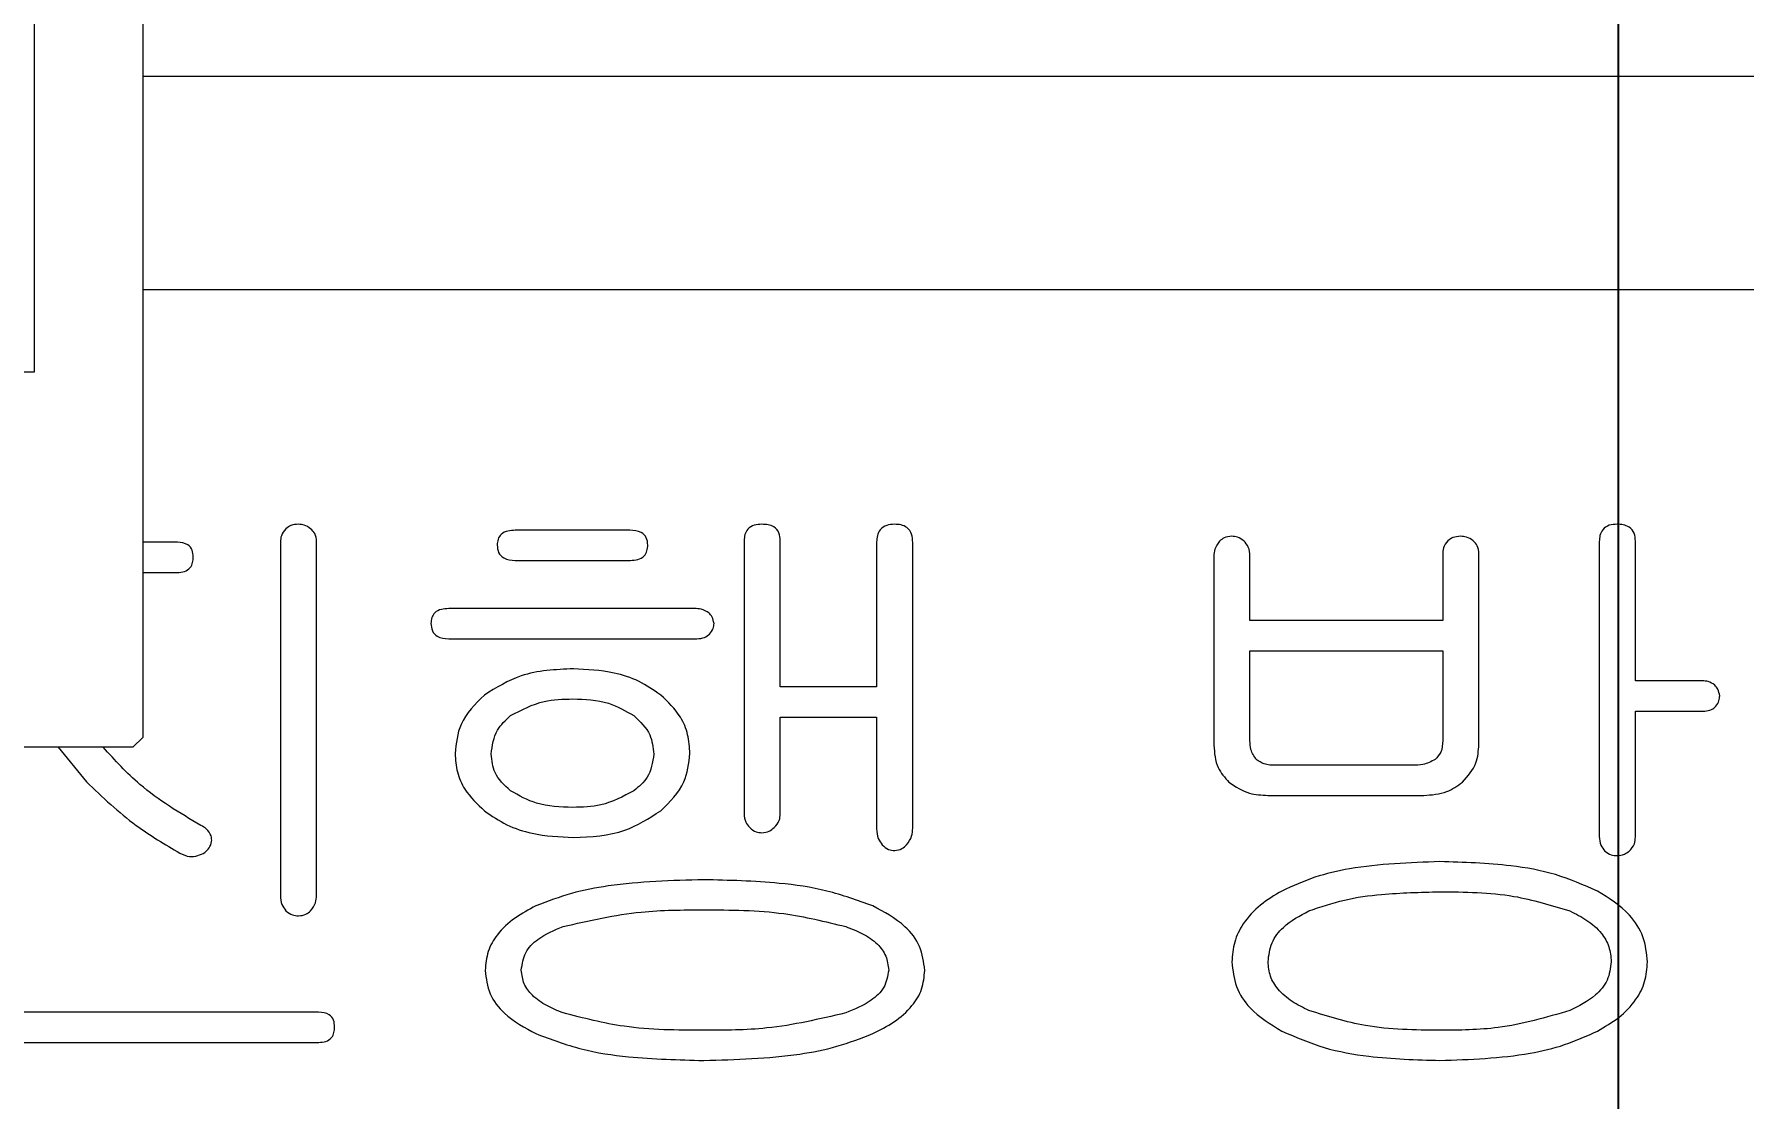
# Model space of a CAD drawing. Header units: millimetres. Extents: x 169 to 14583, y -399 to 10804.
# Drawn here: x 8075.8 to 8162.4, y 5133.7 to 5187.7 of the extents above; entities that cross this region are included whole.
import ezdxf

# ---------------------------------------------------------------- set-up
doc = ezdxf.new("R2010")
doc.units = ezdxf.units.MM
doc.header["$LTSCALE"] = 35
doc.layers.add('1', color=70, linetype='Continuous')
doc.styles.add('SLDTEXTSTYLE2', font='TXT', dxfattribs={"width": 0.7})
doc.dimstyles.new('SLDDIMSTYLE3', dxfattribs={"dimtxt": 105.988363, "dimasz": 26.25, "dimexe": 0, "dimexo": 0.0625, "dimgap": 26.497091, "dimtad": 1, "dimrnd": 1e-09, "dimzin": 12, "dimdsep": 46, "dimtxsty": 'SLDTEXTSTYLE2', "dimsah": 1, "dimcen": 0.09, "dimadec": 0, "dimazin": 3, "dimtfac": 1, "dimtdec": 3, "dimtofl": 0, "dimtmove": 0, "dimatfit": 3, "dimfxl": 0, "dimfrac": 2, "dimtolj": 1, "dimtzin": 12, "dimarcsym": 0})
doc.dimstyles.new('SLDDIMSTYLE5', dxfattribs={"dimtxt": 105.988363, "dimasz": 26.25, "dimexe": 0, "dimexo": 0.0625, "dimgap": 26.497091, "dimtad": 1, "dimdec": 0, "dimrnd": 1e-09, "dimzin": 12, "dimdsep": 46, "dimtxsty": 'SLDTEXTSTYLE2', "dimsah": 1, "dimcen": 0.09, "dimadec": 0, "dimazin": 3, "dimtfac": 1, "dimtdec": 3, "dimtofl": 0, "dimtmove": 0, "dimatfit": 3, "dimfxl": 0, "dimfrac": 2, "dimtolj": 1, "dimtzin": 12, "dimarcsym": 0})

# ---------------------------------------------------------------- blocks, each defined once
blk = doc.blocks.new('_D_38')
at = {"layer": '1'}
for p, q in [((8156.079, 5335.518), (8156.079, 4480.018)), ((6541.279, 5040.018), (6541.279, 4480.018)), ((7207.029, 4709.487), (7490.329, 4709.487)), ((7490.329, 4547.429), (7207.029, 4547.429)), ((6541.279, 4515.018), (8156.079, 4515.018))]:
    blk.add_line(p, q, dxfattribs=at)
for centre, start, end in [((7207.029, 4628.458), 90, 270), ((7490.329, 4628.458), 270, 90)]:
    blk.add_arc(centre, 81.029, start, end, dxfattribs=at)
for points in [[(6541.279, 4515.018), (6567.529, 4509.768), (6567.529, 4520.268)], [(8156.079, 4515.018), (8129.829, 4520.268), (8129.829, 4509.768)]]:
    blk.add_solid(points, dxfattribs=at)
at = {"layer": '1', "insert": (7207.029, 4686.095), "char_height": 92.6042, "attachment_point": 1, "style": 'SLDTEXTSTYLE2'}
blk.add_mtext('1615', dxfattribs=at)
blk = doc.blocks.new('_D_39')
at = {"layer": '1'}
for p, q in [((10336.279, 5511.018), (11734.619, 5511.018)), ((11699.619, 5511.018), (11699.619, 5088.118)), ((8051.635, 5088.118), (11734.619, 5088.118)), ((11699.619, 5088.118), (11699.619, 4698.415))]:
    blk.add_line(p, q, dxfattribs=at)
for points in [[(11699.619, 5511.018), (11694.369, 5484.768), (11704.869, 5484.768)], [(11699.619, 5088.118), (11704.869, 5114.368), (11694.369, 5114.368)]]:
    blk.add_solid(points, dxfattribs=at)
at = {"layer": '1', "insert": (11580.246, 4698.415), "char_height": 92.6042, "attachment_point": 1, "rotation": 90, "style": 'SLDTEXTSTYLE2'}
blk.add_mtext('423', dxfattribs=at)
blk = doc.blocks.new('_D_42')
at = {"layer": '1'}
for p, q in [((6541.279, 5209.24), (7741.279, 5209.24)), ((7741.279, 5209.24), (8175.501, 5209.24))]:
    blk.add_line(p, q, dxfattribs=at)
for points in [[(6541.279, 5209.24), (6567.529, 5203.99), (6567.529, 5214.49)], [(7741.279, 5209.24), (7715.029, 5214.49), (7715.029, 5203.99)]]:
    blk.add_solid(points, dxfattribs=at)
at = {"layer": '1', "insert": (7892.2, 5328.613), "char_height": 92.6042, "attachment_point": 1, "style": 'SLDTEXTSTYLE2'}
blk.add_mtext('1200', dxfattribs=at)

msp = doc.modelspace()

# ---------------------------------------------------------------- linework, layer by layer
at = {"color": 7, "linetype": 'Continuous', "lineweight": 18}
for p, q in [((8075.779, 5629.168), (8075.779, 5170.518)), ((8081.279, 5220.518), (8081.279, 5152.018)), ((8081.279, 5185.518), (8171.451, 5185.518)), ((8169.451, 5174.697), (8081.279, 5174.697)), ((8075.779, 5170.518), (8073.279, 5170.518)), ((8105.973, 5162.513), (8100.163, 5162.513)), ((8111.769, 5161.993), (8111.769, 5148.154)), ((8113.601, 5154.575), (8113.601, 5161.988)), ((8156.952, 5154.88), (8156.952, 5161.964)), ((8083.038, 5161.902), (8081.279, 5161.902)), ((8088.262, 5161.907), (8088.262, 5144.014)), ((8090.093, 5144.014), (8090.093, 5161.94)), ((8118.485, 5161.921), (8118.485, 5154.575)), ((8120.317, 5147.41), (8120.317, 5161.897)), ((8135.581, 5161.186), (8135.581, 5151.627)), ((8137.413, 5157.933), (8137.413, 5161.186)), ((8147.182, 5161.287), (8147.182, 5157.933)), ((8149.014, 5151.66), (8149.014, 5161.315)), ((8155.12, 5161.94), (8155.12, 5147)), ((8081.279, 5160.376), (8083.038, 5160.376)), ((8100.163, 5160.986), (8106.007, 5160.986)), ((8109.246, 5158.544), (8096.791, 5158.544)), ((8147.182, 5157.933), (8137.413, 5157.933)), ((8096.791, 5157.017), (8109.374, 5157.017)), ((8137.413, 5151.861), (8137.413, 5156.407)), ((8137.413, 5156.407), (8147.182, 5156.407)), ((8147.182, 5156.407), (8147.182, 5151.861)), ((8118.485, 5154.575), (8113.601, 5154.575)), ((8160.338, 5154.88), (8156.952, 5154.88)), ((8156.952, 5146.976), (8156.952, 5153.354)), ((8156.952, 5153.354), (8160.467, 5153.354)), ((8113.601, 5148.154), (8113.601, 5153.049)), ((8113.601, 5153.049), (8118.485, 5153.049)), ((8118.485, 5153.049), (8118.485, 5147.382)), ((8080.779, 5151.518), (8081.279, 5152.018)), ((8080.779, 5151.518), (8033.779, 5151.518)), ((8076.997, 5151.518), (8078.435, 5149.762)), ((8145.656, 5150.606), (8138.72, 5150.606)), ((8138.315, 5149.08), (8146.219, 5149.08)), ((8090.198, 5138.089), (8072.754, 5138.089)), ((8072.52, 5136.563), (8090.203, 5136.563))]:
    msp.add_line(p, q, dxfattribs=at)
for points, knots in [([(8088.538, 5162.589), (8088.447, 5162.477), (8088.282, 5162.277), (8088.268, 5162.02), (8088.262, 5161.907)], [0, 0, 0, 0, 0.558265, 1, 1, 1, 1]), ([(8089.178, 5162.818), (8089.046, 5162.809), (8088.81, 5162.792), (8088.621, 5162.651), (8088.538, 5162.589)], [0, 0, 0, 0, 0.558666, 1, 1, 1, 1]), ([(8089.788, 5162.589), (8089.686, 5162.663), (8089.502, 5162.797), (8089.277, 5162.811), (8089.178, 5162.818)], [0, 0, 0, 0, 0.557508, 1, 1, 1, 1]), ([(8090.093, 5161.94), (8090.081, 5162.084), (8090.058, 5162.34), (8089.871, 5162.513), (8089.788, 5162.589)], [0, 0, 0, 0, 0.559679, 1, 1, 1, 1]), ([(8100.163, 5162.513), (8100.038, 5162.507), (8099.787, 5162.496), (8099.453, 5162.347), (8099.271, 5162.062), (8099.258, 5161.863), (8099.252, 5161.764)], [0, 0, 0, 0, 0.28079, 0.560033, 0.779474, 1, 1, 1, 1]), ([(8106.884, 5161.764), (8106.874, 5161.892), (8106.854, 5162.147), (8106.504, 5162.485), (8106.175, 5162.502), (8105.973, 5162.513)], [0, 0, 0, 0, 0.280944, 0.559604, 1, 1, 1, 1]), ([(8112.67, 5162.818), (8112.54, 5162.811), (8112.279, 5162.798), (8111.944, 5162.611), (8111.785, 5162.301), (8111.774, 5162.096), (8111.769, 5161.993)], [0, 0, 0, 0, 0.280966, 0.558849, 0.779125, 1, 1, 1, 1]), ([(8113.601, 5161.988), (8113.592, 5162.123), (8113.574, 5162.391), (8113.316, 5162.696), (8112.984, 5162.801), (8112.775, 5162.812), (8112.67, 5162.818)], [0, 0, 0, 0, 0.2803514, 0.5582758, 0.7788849, 1, 1, 1, 1]), ([(8119.401, 5162.818), (8119.264, 5162.81), (8118.99, 5162.795), (8118.647, 5162.577), (8118.502, 5162.244), (8118.491, 5162.029), (8118.485, 5161.921)], [0, 0, 0, 0, 0.280857, 0.558921, 0.779034, 1, 1, 1, 1]), ([(8120.317, 5161.897), (8120.309, 5162.037), (8120.294, 5162.315), (8120.067, 5162.658), (8119.729, 5162.802), (8119.51, 5162.813), (8119.401, 5162.818)], [0, 0, 0, 0, 0.28075, 0.558727, 0.778976, 1, 1, 1, 1]), ([(8136.483, 5162.207), (8136.352, 5162.195), (8136.118, 5162.174), (8135.941, 5162.022), (8135.863, 5161.954)], [0, 0, 0, 0, 0.558922, 1, 1, 1, 1]), ([(8137.103, 5161.978), (8136.999, 5162.053), (8136.812, 5162.186), (8136.584, 5162.201), (8136.483, 5162.207)], [0, 0, 0, 0, 0.557563, 1, 1, 1, 1]), ([(8137.413, 5161.186), (8137.401, 5161.353), (8137.38, 5161.652), (8137.188, 5161.879), (8137.103, 5161.978)], [0, 0, 0, 0, 0.5594348, 1, 1, 1, 1]), ([(8147.44, 5161.978), (8147.351, 5161.864), (8147.192, 5161.659), (8147.185, 5161.401), (8147.182, 5161.287)], [0, 0, 0, 0, 0.55755, 1, 1, 1, 1]), ([(8148.084, 5162.207), (8147.952, 5162.197), (8147.715, 5162.178), (8147.524, 5162.039), (8147.44, 5161.978)], [0, 0, 0, 0, 0.5584657, 1, 1, 1, 1]), ([(8148.723, 5161.983), (8148.614, 5162.056), (8148.42, 5162.186), (8148.187, 5162.201), (8148.084, 5162.207)], [0, 0, 0, 0, 0.557767, 1, 1, 1, 1]), ([(8149.014, 5161.315), (8149.004, 5161.461), (8148.987, 5161.721), (8148.804, 5161.903), (8148.723, 5161.983)], [0, 0, 0, 0, 0.560543, 1, 1, 1, 1]), ([(8156.021, 5162.818), (8155.886, 5162.812), (8155.616, 5162.801), (8155.283, 5162.582), (8155.135, 5162.258), (8155.125, 5162.046), (8155.12, 5161.94)], [0, 0, 0, 0, 0.280745, 0.558866, 0.779095, 1, 1, 1, 1]), ([(8156.952, 5161.964), (8156.943, 5162.101), (8156.927, 5162.372), (8156.672, 5162.685), (8156.339, 5162.803), (8156.128, 5162.813), (8156.021, 5162.818)], [0, 0, 0, 0, 0.280527, 0.558517, 0.77884, 1, 1, 1, 1]), ([(8083.845, 5161.153), (8083.837, 5161.271), (8083.821, 5161.507), (8083.544, 5161.866), (8083.23, 5161.888), (8083.038, 5161.902)], [0, 0, 0, 0, 0.281413, 0.560686, 1, 1, 1, 1]), ([(8083.038, 5160.376), (8083.158, 5160.381), (8083.398, 5160.392), (8083.698, 5160.581), (8083.826, 5160.872), (8083.838, 5161.059), (8083.845, 5161.153)], [0, 0, 0, 0, 0.280342, 0.559071, 0.77922, 1, 1, 1, 1]), ([(8099.252, 5161.764), (8099.262, 5161.634), (8099.281, 5161.376), (8099.622, 5161.019), (8099.958, 5160.999), (8100.163, 5160.986)], [0, 0, 0, 0, 0.281153, 0.560002, 1, 1, 1, 1]), ([(8106.007, 5160.986), (8106.132, 5160.992), (8106.382, 5161.003), (8106.707, 5161.174), (8106.864, 5161.469), (8106.878, 5161.665), (8106.884, 5161.764)], [0, 0, 0, 0, 0.281058, 0.559735, 0.779488, 1, 1, 1, 1]), ([(8135.863, 5161.954), (8135.77, 5161.825), (8135.604, 5161.594), (8135.588, 5161.311), (8135.581, 5161.186)], [0, 0, 0, 0, 0.558574, 1, 1, 1, 1]), ([(8096.791, 5158.544), (8096.666, 5158.538), (8096.418, 5158.525), (8096.086, 5158.377), (8095.914, 5158.089), (8095.901, 5157.893), (8095.894, 5157.795)], [0, 0, 0, 0, 0.2808868, 0.5601088, 0.7794073, 1, 1, 1, 1]), ([(8109.985, 5158.334), (8109.856, 5158.404), (8109.624, 5158.531), (8109.362, 5158.54), (8109.246, 5158.544)], [0, 0, 0, 0, 0.557783, 1, 1, 1, 1]), ([(8095.894, 5157.795), (8095.903, 5157.667), (8095.922, 5157.411), (8096.251, 5157.049), (8096.586, 5157.029), (8096.791, 5157.017)], [0, 0, 0, 0, 0.2813762, 0.559979, 1, 1, 1, 1]), ([(8110.242, 5157.795), (8110.218, 5157.907), (8110.175, 5158.108), (8110.043, 5158.265), (8109.985, 5158.334)], [0, 0, 0, 0, 0.558157, 1, 1, 1, 1]), ([(8110.018, 5157.256), (8110.088, 5157.345), (8110.214, 5157.505), (8110.234, 5157.706), (8110.242, 5157.795)], [0, 0, 0, 0, 0.558178, 1, 1, 1, 1]), ([(8109.374, 5157.017), (8109.509, 5157.026), (8109.749, 5157.041), (8109.936, 5157.19), (8110.018, 5157.256)], [0, 0, 0, 0, 0.56064, 1, 1, 1, 1]), ([(8103.116, 5155.491), (8102.206, 5155.452), (8100.582, 5155.383), (8099.204, 5154.537), (8098.599, 5154.165)], [0, 0, 0, 0, 0.560364, 1, 1, 1, 1]), ([(8107.538, 5154.165), (8107.176, 5154.416), (8106.451, 5154.917), (8104.937, 5155.4), (8103.807, 5155.457), (8103.116, 5155.491)], [0, 0, 0, 0, 0.279852, 0.559978, 1, 1, 1, 1]), ([(8098.599, 5154.165), (8098.13, 5153.702), (8097.292, 5152.875), (8097.169, 5151.714), (8097.115, 5151.203)], [0, 0, 0, 0, 0.5594566, 1, 1, 1, 1]), ([(8109.021, 5151.203), (8109, 5151.523), (8108.958, 5152.164), (8108.504, 5153.242), (8107.904, 5153.815), (8107.538, 5154.165)], [0, 0, 0, 0, 0.280341, 0.560696, 1, 1, 1, 1]), ([(8160.973, 5154.67), (8160.865, 5154.742), (8160.672, 5154.87), (8160.441, 5154.877), (8160.338, 5154.88)], [0, 0, 0, 0, 0.5566121, 1, 1, 1, 1]), ([(8161.226, 5154.131), (8161.202, 5154.243), (8161.158, 5154.443), (8161.03, 5154.601), (8160.973, 5154.67)], [0, 0, 0, 0, 0.558348, 1, 1, 1, 1]), ([(8099.925, 5153.12), (8100.479, 5153.41), (8101.473, 5153.93), (8102.589, 5153.954), (8103.083, 5153.964)], [0, 0, 0, 0, 0.558259, 1, 1, 1, 1]), ([(8103.083, 5153.964), (8103.702, 5153.945), (8104.806, 5153.909), (8105.759, 5153.361), (8106.178, 5153.12)], [0, 0, 0, 0, 0.560573, 1, 1, 1, 1]), ([(8160.467, 5153.354), (8160.587, 5153.367), (8160.802, 5153.39), (8160.963, 5153.53), (8161.035, 5153.592)], [0, 0, 0, 0, 0.557927, 1, 1, 1, 1]), ([(8161.035, 5153.592), (8161.096, 5153.684), (8161.205, 5153.849), (8161.219, 5154.045), (8161.226, 5154.131)], [0, 0, 0, 0, 0.558239, 1, 1, 1, 1]), ([(8098.947, 5151.169), (8099.005, 5151.599), (8099.109, 5152.369), (8099.675, 5152.89), (8099.925, 5153.12)], [0, 0, 0, 0, 0.558707, 1, 1, 1, 1]), ([(8106.178, 5153.12), (8106.498, 5152.819), (8107.07, 5152.282), (8107.153, 5151.509), (8107.19, 5151.169)], [0, 0, 0, 0, 0.559556, 1, 1, 1, 1]), ([(8135.581, 5151.627), (8135.611, 5151.227), (8135.664, 5150.512), (8136.137, 5149.981), (8136.345, 5149.748)], [0, 0, 0, 0, 0.559979, 1, 1, 1, 1]), ([(8137.733, 5150.897), (8137.622, 5151.06), (8137.422, 5151.353), (8137.416, 5151.705), (8137.413, 5151.861)], [0, 0, 0, 0, 0.557618, 1, 1, 1, 1]), ([(8147.182, 5151.861), (8147.173, 5151.654), (8147.157, 5151.285), (8146.909, 5151.016), (8146.801, 5150.897)], [0, 0, 0, 0, 0.560905, 1, 1, 1, 1]), ([(8148.189, 5149.748), (8148.461, 5150.056), (8148.948, 5150.609), (8148.994, 5151.338), (8149.014, 5151.66)], [0, 0, 0, 0, 0.558351, 1, 1, 1, 1]), ([(8084.231, 5147.553), (8083.154, 5148.192), (8081.314, 5149.285), (8079.874, 5150.863), (8079.277, 5151.518)], [0, 0, 0, 0, 0.5848177, 1, 1, 1, 1]), ([(8097.115, 5151.203), (8097.137, 5150.887), (8097.182, 5150.256), (8097.645, 5149.202), (8098.237, 5148.64), (8098.599, 5148.298)], [0, 0, 0, 0, 0.280222, 0.560507, 1, 1, 1, 1]), ([(8099.925, 5149.314), (8099.613, 5149.596), (8099.056, 5150.102), (8098.98, 5150.843), (8098.947, 5151.169)], [0, 0, 0, 0, 0.559235, 1, 1, 1, 1]), ([(8107.19, 5151.169), (8107.127, 5150.751), (8107.015, 5150.001), (8106.435, 5149.524), (8106.178, 5149.314)], [0, 0, 0, 0, 0.558196, 1, 1, 1, 1]), ([(8107.538, 5148.298), (8108.003, 5148.75), (8108.834, 5149.558), (8108.964, 5150.7), (8109.021, 5151.203)], [0, 0, 0, 0, 0.559714, 1, 1, 1, 1]), ([(8138.72, 5150.606), (8138.519, 5150.609), (8138.16, 5150.613), (8137.863, 5150.811), (8137.733, 5150.897)], [0, 0, 0, 0, 0.56185, 1, 1, 1, 1]), ([(8146.801, 5150.897), (8146.599, 5150.795), (8146.238, 5150.612), (8145.834, 5150.608), (8145.656, 5150.606)], [0, 0, 0, 0, 0.557744, 1, 1, 1, 1]), ([(8078.435, 5149.762), (8079.243, 5148.989), (8080.687, 5147.607), (8082.409, 5146.599), (8083.167, 5146.156)], [0, 0, 0, 0, 0.559899, 1, 1, 1, 1]), ([(8103.083, 5148.469), (8102.452, 5148.487), (8101.327, 5148.519), (8100.353, 5149.071), (8099.925, 5149.314)], [0, 0, 0, 0, 0.560694, 1, 1, 1, 1]), ([(8106.178, 5149.314), (8105.635, 5149.025), (8104.663, 5148.507), (8103.567, 5148.481), (8103.083, 5148.469)], [0, 0, 0, 0, 0.5583628, 1, 1, 1, 1]), ([(8136.345, 5149.748), (8136.68, 5149.524), (8137.281, 5149.123), (8137.998, 5149.093), (8138.315, 5149.08)], [0, 0, 0, 0, 0.55852, 1, 1, 1, 1]), ([(8146.219, 5149.08), (8146.623, 5149.106), (8147.344, 5149.151), (8147.931, 5149.565), (8148.189, 5149.748)], [0, 0, 0, 0, 0.559985, 1, 1, 1, 1]), ([(8098.599, 5148.298), (8098.97, 5148.044), (8099.712, 5147.535), (8101.256, 5147.037), (8102.411, 5146.979), (8103.116, 5146.943)], [0, 0, 0, 0, 0.279912, 0.560014, 1, 1, 1, 1]), ([(8103.116, 5146.943), (8104.011, 5146.985), (8105.609, 5147.062), (8106.949, 5147.92), (8107.538, 5148.298)], [0, 0, 0, 0, 0.560394, 1, 1, 1, 1]), ([(8111.769, 5148.154), (8111.78, 5148.004), (8111.8, 5147.736), (8111.974, 5147.533), (8112.05, 5147.444)], [0, 0, 0, 0, 0.560147, 1, 1, 1, 1]), ([(8113.291, 5147.444), (8113.394, 5147.558), (8113.579, 5147.762), (8113.594, 5148.034), (8113.601, 5148.154)], [0, 0, 0, 0, 0.558571, 1, 1, 1, 1]), ([(8084.746, 5147.024), (8084.68, 5147.152), (8084.56, 5147.383), (8084.332, 5147.501), (8084.231, 5147.553)], [0, 0, 0, 0, 0.558197, 1, 1, 1, 1]), ([(8112.05, 5147.444), (8112.152, 5147.36), (8112.335, 5147.211), (8112.568, 5147.194), (8112.67, 5147.186)], [0, 0, 0, 0, 0.559438, 1, 1, 1, 1]), ([(8112.67, 5147.186), (8112.801, 5147.2), (8113.035, 5147.226), (8113.212, 5147.377), (8113.291, 5147.444)], [0, 0, 0, 0, 0.559646, 1, 1, 1, 1]), ([(8118.485, 5147.382), (8118.495, 5147.214), (8118.513, 5146.916), (8118.692, 5146.679), (8118.771, 5146.576)], [0, 0, 0, 0, 0.560426, 1, 1, 1, 1]), ([(8120.002, 5146.576), (8120.106, 5146.715), (8120.291, 5146.965), (8120.309, 5147.274), (8120.317, 5147.41)], [0, 0, 0, 0, 0.55885, 1, 1, 1, 1]), ([(8084.069, 5146.027), (8084.195, 5146.071), (8084.422, 5146.151), (8084.577, 5146.333), (8084.646, 5146.413)], [0, 0, 0, 0, 0.5579479, 1, 1, 1, 1]), ([(8084.646, 5146.413), (8084.704, 5146.522), (8084.808, 5146.716), (8084.765, 5146.93), (8084.746, 5147.024)], [0, 0, 0, 0, 0.558581, 1, 1, 1, 1]), ([(8118.771, 5146.576), (8118.872, 5146.482), (8119.051, 5146.313), (8119.294, 5146.293), (8119.401, 5146.285)], [0, 0, 0, 0, 0.558773, 1, 1, 1, 1]), ([(8119.401, 5146.285), (8119.532, 5146.302), (8119.766, 5146.334), (8119.93, 5146.502), (8120.002, 5146.576)], [0, 0, 0, 0, 0.558683, 1, 1, 1, 1]), ([(8155.12, 5147), (8155.133, 5146.845), (8155.157, 5146.569), (8155.327, 5146.351), (8155.401, 5146.256)], [0, 0, 0, 0, 0.56004, 1, 1, 1, 1]), ([(8156.642, 5146.256), (8156.745, 5146.372), (8156.929, 5146.58), (8156.945, 5146.855), (8156.952, 5146.976)], [0, 0, 0, 0, 0.558414, 1, 1, 1, 1]), ([(8083.167, 5146.156), (8083.329, 5146.075), (8083.618, 5145.93), (8083.931, 5145.997), (8084.069, 5146.027)], [0, 0, 0, 0, 0.559454, 1, 1, 1, 1]), ([(8147.044, 5145.722), (8145.508, 5145.668), (8143.367, 5145.594), (8140.68, 5144.985), (8139.58, 5144.484), (8139.03, 5144.233)], [0, 0, 0, 0, 0.559864, 0.780001, 1, 1, 1, 1]), ([(8155.029, 5144.233), (8154.326, 5144.538), (8152.92, 5145.148), (8150.211, 5145.626), (8148.245, 5145.685), (8147.044, 5145.722)], [0, 0, 0, 0, 0.279766, 0.559863, 1, 1, 1, 1]), ([(8155.401, 5146.256), (8155.505, 5146.181), (8155.692, 5146.046), (8155.92, 5146.033), (8156.021, 5146.027)], [0, 0, 0, 0, 0.557205, 1, 1, 1, 1]), ([(8156.021, 5146.027), (8156.149, 5146.038), (8156.378, 5146.058), (8156.561, 5146.195), (8156.642, 5146.256)], [0, 0, 0, 0, 0.558264, 1, 1, 1, 1]), ([(8109.718, 5144.806), (8108.1, 5144.762), (8105.846, 5144.701), (8103, 5144.16), (8101.811, 5143.706), (8101.217, 5143.48)], [0, 0, 0, 0, 0.559932, 0.780034, 1, 1, 1, 1]), ([(8118.285, 5143.48), (8117.518, 5143.757), (8115.984, 5144.312), (8113.09, 5144.725), (8110.997, 5144.775), (8109.718, 5144.806)], [0, 0, 0, 0, 0.279784, 0.559858, 1, 1, 1, 1]), ([(8088.262, 5144.014), (8088.271, 5143.852), (8088.288, 5143.562), (8088.462, 5143.333), (8088.538, 5143.232)], [0, 0, 0, 0, 0.559717, 1, 1, 1, 1]), ([(8089.788, 5143.232), (8089.889, 5143.361), (8090.07, 5143.593), (8090.086, 5143.885), (8090.093, 5144.014)], [0, 0, 0, 0, 0.558703, 1, 1, 1, 1]), ([(8139.03, 5144.233), (8138.657, 5144.011), (8137.912, 5143.568), (8137.075, 5142.678), (8136.574, 5141.66), (8136.523, 5140.978), (8136.497, 5140.637)], [0, 0, 0, 0, 0.280343, 0.560057, 0.780063, 1, 1, 1, 1]), ([(8140.394, 5143.222), (8140.992, 5143.427), (8142.188, 5143.836), (8144.432, 5144.133), (8146.053, 5144.172), (8147.044, 5144.195)], [0, 0, 0, 0, 0.279792, 0.559856, 1, 1, 1, 1]), ([(8147.044, 5144.195), (8148.302, 5144.184), (8150.546, 5144.164), (8152.69, 5143.51), (8153.632, 5143.222)], [0, 0, 0, 0, 0.560464, 1, 1, 1, 1]), ([(8157.562, 5140.637), (8157.518, 5141.07), (8157.43, 5141.937), (8156.563, 5143.282), (8155.611, 5143.872), (8155.029, 5144.233)], [0, 0, 0, 0, 0.279833, 0.559915, 1, 1, 1, 1]), ([(8088.538, 5143.232), (8088.644, 5143.148), (8088.833, 5142.997), (8089.072, 5142.981), (8089.178, 5142.974)], [0, 0, 0, 0, 0.559027, 1, 1, 1, 1]), ([(8089.178, 5142.974), (8089.307, 5142.988), (8089.538, 5143.014), (8089.712, 5143.165), (8089.788, 5143.232)], [0, 0, 0, 0, 0.559854, 1, 1, 1, 1]), ([(8101.217, 5143.48), (8100.854, 5143.287), (8100.126, 5142.902), (8099.27, 5142.122), (8098.731, 5141.184), (8098.671, 5140.536), (8098.642, 5140.212)], [0, 0, 0, 0, 0.280413, 0.560345, 0.780269, 1, 1, 1, 1]), ([(8102.591, 5142.43), (8103.904, 5142.731), (8106.252, 5143.268), (8108.658, 5143.276), (8109.718, 5143.279)], [0, 0, 0, 0, 0.559383, 1, 1, 1, 1]), ([(8109.718, 5143.279), (8111.082, 5143.275), (8113.516, 5143.266), (8115.878, 5142.686), (8116.916, 5142.43)], [0, 0, 0, 0, 0.560377, 1, 1, 1, 1]), ([(8120.928, 5140.212), (8120.874, 5140.628), (8120.768, 5141.462), (8119.808, 5142.669), (8118.863, 5143.172), (8118.285, 5143.48)], [0, 0, 0, 0, 0.279456, 0.559479, 1, 1, 1, 1]), ([(8138.329, 5140.651), (8138.368, 5140.978), (8138.447, 5141.634), (8139.193, 5142.591), (8139.938, 5142.983), (8140.394, 5143.222)], [0, 0, 0, 0, 0.27954, 0.5594597, 1, 1, 1, 1]), ([(8153.632, 5143.222), (8153.926, 5143.075), (8154.514, 5142.78), (8155.216, 5142.175), (8155.656, 5141.428), (8155.706, 5140.91), (8155.73, 5140.651)], [0, 0, 0, 0, 0.280492, 0.560388, 0.780226, 1, 1, 1, 1]), ([(8100.473, 5140.226), (8100.519, 5140.533), (8100.611, 5141.147), (8101.42, 5141.955), (8102.147, 5142.25), (8102.591, 5142.43)], [0, 0, 0, 0, 0.278994, 0.558943, 1, 1, 1, 1]), ([(8116.916, 5142.43), (8117.207, 5142.321), (8117.787, 5142.103), (8118.509, 5141.615), (8119.008, 5140.96), (8119.067, 5140.471), (8119.096, 5140.226)], [0, 0, 0, 0, 0.280694, 0.560952, 0.780645, 1, 1, 1, 1]), ([(8136.497, 5140.637), (8136.543, 5140.211), (8136.633, 5139.358), (8137.513, 5138.052), (8138.455, 5137.483), (8139.03, 5137.135)], [0, 0, 0, 0, 0.279757, 0.559858, 1, 1, 1, 1]), ([(8140.394, 5138.18), (8140.107, 5138.321), (8139.533, 5138.601), (8138.847, 5139.181), (8138.402, 5139.896), (8138.353, 5140.399), (8138.329, 5140.651)], [0, 0, 0, 0, 0.280533, 0.5604514, 0.7802192, 1, 1, 1, 1]), ([(8155.73, 5140.651), (8155.688, 5140.329), (8155.602, 5139.683), (8154.825, 5138.775), (8154.084, 5138.406), (8153.632, 5138.18)], [0, 0, 0, 0, 0.279413, 0.559292, 1, 1, 1, 1]), ([(8155.029, 5137.135), (8155.399, 5137.349), (8156.137, 5137.776), (8156.973, 5138.638), (8157.484, 5139.63), (8157.536, 5140.301), (8157.562, 5140.637)], [0, 0, 0, 0, 0.2803622, 0.5601098, 0.7800801, 1, 1, 1, 1]), ([(8098.642, 5140.212), (8098.692, 5139.805), (8098.793, 5138.989), (8099.729, 5137.804), (8100.653, 5137.309), (8101.217, 5137.007)], [0, 0, 0, 0, 0.279492, 0.559522, 1, 1, 1, 1]), ([(8102.591, 5138.056), (8102.311, 5138.171), (8101.752, 5138.4), (8101.053, 5138.877), (8100.561, 5139.512), (8100.503, 5139.988), (8100.473, 5140.226)], [0, 0, 0, 0, 0.2807219, 0.5608653, 0.7805542, 1, 1, 1, 1]), ([(8119.096, 5140.226), (8119.043, 5139.92), (8118.937, 5139.305), (8118.086, 5138.535), (8117.36, 5138.238), (8116.916, 5138.056)], [0, 0, 0, 0, 0.2785116, 0.5585277, 1, 1, 1, 1]), ([(8118.285, 5137.007), (8118.654, 5137.19), (8119.391, 5137.557), (8120.261, 5138.319), (8120.833, 5139.239), (8120.896, 5139.888), (8120.928, 5140.212)], [0, 0, 0, 0, 0.280494, 0.56043, 0.7802, 1, 1, 1, 1]), ([(8091.009, 5137.341), (8091.002, 5137.459), (8090.987, 5137.696), (8090.703, 5138.052), (8090.39, 5138.075), (8090.198, 5138.089)], [0, 0, 0, 0, 0.281336, 0.561, 1, 1, 1, 1]), ([(8109.718, 5137.174), (8108.365, 5137.18), (8105.952, 5137.191), (8103.617, 5137.792), (8102.591, 5138.056)], [0, 0, 0, 0, 0.5603958, 1, 1, 1, 1]), ([(8116.916, 5138.056), (8115.591, 5137.744), (8113.221, 5137.186), (8110.789, 5137.178), (8109.718, 5137.174)], [0, 0, 0, 0, 0.559363, 1, 1, 1, 1]), ([(8147.044, 5137.174), (8145.773, 5137.187), (8143.506, 5137.211), (8141.344, 5137.884), (8140.394, 5138.18)], [0, 0, 0, 0, 0.560464, 1, 1, 1, 1]), ([(8153.632, 5138.18), (8152.427, 5137.828), (8150.273, 5137.199), (8148.032, 5137.181), (8147.044, 5137.174)], [0, 0, 0, 0, 0.5591763, 1, 1, 1, 1]), ([(8090.203, 5136.563), (8090.323, 5136.569), (8090.563, 5136.58), (8090.863, 5136.769), (8090.99, 5137.059), (8091.003, 5137.247), (8091.009, 5137.341)], [0, 0, 0, 0, 0.280342, 0.559071, 0.77922, 1, 1, 1, 1]), ([(8101.217, 5137.007), (8101.976, 5136.721), (8103.493, 5136.151), (8106.368, 5135.732), (8108.447, 5135.679), (8109.718, 5135.647)], [0, 0, 0, 0, 0.279777, 0.559855, 1, 1, 1, 1]), ([(8109.718, 5135.647), (8111.349, 5135.693), (8113.622, 5135.757), (8116.493, 5136.307), (8117.688, 5136.773), (8118.285, 5137.007)], [0, 0, 0, 0, 0.559953, 0.78004, 1, 1, 1, 1]), ([(8139.03, 5137.135), (8139.736, 5136.83), (8141.148, 5136.22), (8143.866, 5135.742), (8145.838, 5135.683), (8147.044, 5135.647)], [0, 0, 0, 0, 0.279782, 0.559849, 1, 1, 1, 1]), ([(8147.044, 5135.647), (8148.576, 5135.699), (8150.71, 5135.77), (8153.384, 5136.393), (8154.481, 5136.888), (8155.029, 5137.135)], [0, 0, 0, 0, 0.55989, 0.78001, 1, 1, 1, 1])]:
    msp.add_open_spline(points, degree=3, knots=knots, dxfattribs=at)

# ---------------------------------------------------------------- dimensions: what is measured, and where the dimension line sits
at = {"layer": '1'}
for base, p1, p2, angle, dimstyle, picture, middle in [((11699.619, 5088.118), (10301.279, 5511.018), (8016.635, 5088.118), 90, 'SLDDIMSTYLE5', '_D_39', (11699.619, 4804.652)), ((7741.279, 5209.24), (6541.279, 5075.018), (7741.279, 5194.018), 0, 'SLDDIMSTYLE3', '_D_42', (8033.851, 5209.24))]:
    dim = msp.add_linear_dim(base=base, p1=p1, p2=p2, angle=angle, dimstyle=dimstyle, dxfattribs=at)
    dim.commit()
    dim.dimension.update_dxf_attribs({"geometry": picture, "text_midpoint": middle, "dimtype": 160})
dim = msp.add_linear_dim(base=(8156.079, 4515.018), p1=(6541.279, 5075.018), p2=(8156.079, 5370.518), dimstyle='SLDDIMSTYLE5', dxfattribs=at)
dim.commit()
dim.dimension.update_dxf_attribs({"geometry": '_D_38', "text_midpoint": (7348.679, 4515.018), "dimtype": 160})

doc.saveas('drawing.dxf')
